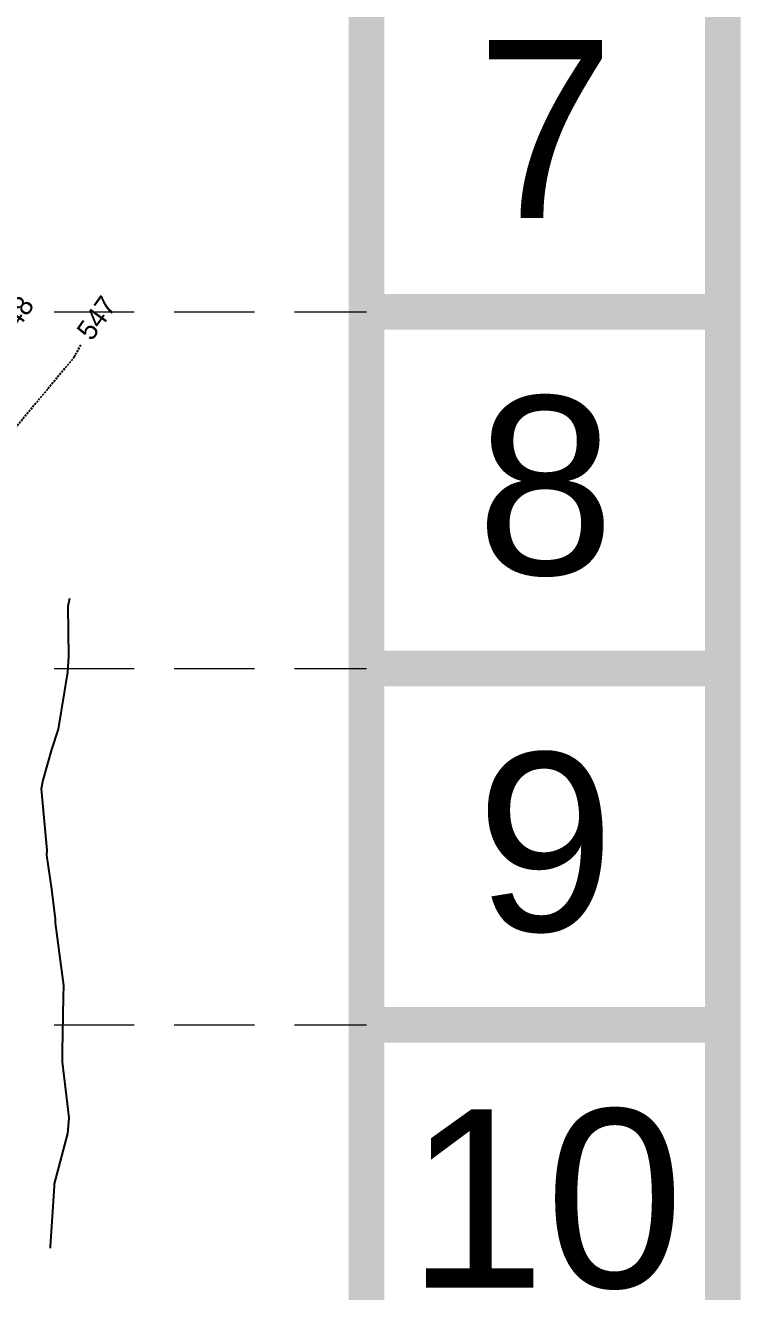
# Model space of a CAD drawing. Header units: inches. Extents: x 8135 to 11700, y -938 to 4760.
# Drawn here: x 11521.6 to 11700, y 3800.5 to 4116.3 of the extents above; entities that cross this region are included whole.
import ezdxf
from ezdxf.enums import TextEntityAlignment as Align

# ---------------------------------------------------------------- set-up
doc = ezdxf.new("R2010")
doc.units = ezdxf.units.IN
doc.header["$MEASUREMENT"] = 0
doc.linetypes.add('DASHED', pattern=[0.75, 0.5, -0.25])
doc.linetypes.add('HIDDEN', pattern=[0.375, 0.25, -0.125])
for name, color, linetype in [('BASE', 7, 'Continuous'), ('EC', 35, 'DASHED'), ('GRID', 254, 'HIDDEN')]:
    doc.layers.add(name, color=color, linetype=linetype)
doc.styles.get("Standard").update_dxf_attribs({"font": 'ARIAL.TTF'})
doc.styles.add('Style-ENGINEERING', font='ENGINEERING.shx')

msp = doc.modelspace()

# ---------------------------------------------------------------- linework, layer by layer
at = {"layer": 'BASE', "const_width": 8.89}
for points in [[(11695.58, -933.16), (11695.58, 4755.98), (8139.87, 4755.98), (8139.87, -933.16)], [(11606.69, -844.26), (11606.69, 4667.09), (8228.76, 4667.09), (8228.76, -844.26)]]:
    msp.add_lwpolyline(points, close=True, dxfattribs=at)
for points in [[(11695.58, 4044.84), (11606.69, 4044.84)], [(11695.58, 3955.95), (11606.69, 3955.95)], [(11695.58, 3867.06), (11606.69, 3867.06)]]:
    msp.add_lwpolyline(points, dxfattribs=at)
at = {"layer": 'EC', "color": 35, "flags": 128}
for points in [[(11533.81, 4033.58), (11533.87, 4033.69), (11534, 4033.93), (11534.2, 4034.3), (11534.48, 4034.84), (11534.87, 4035.58), (11535.3, 4036.39), (11535.46, 4036.7)], [(11533.81, 4033.58), (11519.64, 4016.55), (11508.23, 4002.25), (11503.33, 3983.63)]]:
    msp.add_lwpolyline(points, dxfattribs=at)
at = {"layer": 'EC', "color": 35, "linetype": 'Continuous', "elevation": 545, "flags": 128}
msp.add_lwpolyline([(11532.6, 3973.4), (11532.2, 3971.39), (11532.4, 3958.91), (11532.08, 3955.01), (11529.81, 3940.77), (11528.17, 3935.71), (11526.01, 3928.07), (11525.52, 3925.91), (11526.94, 3910.64), (11526.85, 3909.41), (11528.17, 3900.88), (11529.01, 3893.41), (11529.06, 3892.52), (11531.14, 3876.91), (11531.03, 3874.05), (11530.76, 3860.41), (11530.75, 3857.84), (11532.49, 3843.91), (11532.15, 3839.94), (11528.83, 3827.41), (11528.77, 3826.83), (11528.17, 3816.74), (11527.83, 3811.75), (11527.82, 3811.41)], dxfattribs=at)
at = {"layer": 'GRID', "color": 252, "linetype": 'HIDDEN', "lineweight": 0, "ltscale": 80}
for p, q in [((8228.76, 4044.84), (11606.69, 4044.84)), ((8228.76, 3955.95), (11606.69, 3955.95)), ((8228.76, 3867.06), (11606.69, 3867.06))]:
    msp.add_line(p, q, dxfattribs=at)

# ---------------------------------------------------------------- texts
at = {"layer": 'BASE'}
for s, height, p in [('7', 44.45, (11651.32, 4090.46)), ('8', 44.45, (11651.32, 4001.57)), ('9', 44.45, (11651.32, 3912.67)), ('10', 44.446, (11651.32, 3823.78))]:
    msp.add_text(s, height=height, dxfattribs=at).set_placement(p, align=Align.MIDDLE_CENTER)
at = {"layer": 'EC', "color": 35, "char_height": 5, "attachment_point": 5, "line_spacing_factor": 0.9, "style": 'Style-ENGINEERING'}
for s, insert, rotation in [('548', (11518.86, 4043.34), 55.6939), ('547', (11539.38, 4043.34), 54.4031)]:
    msp.add_mtext(s, dxfattribs=dict(at, insert=insert, rotation=rotation))

doc.saveas('drawing.dxf')
